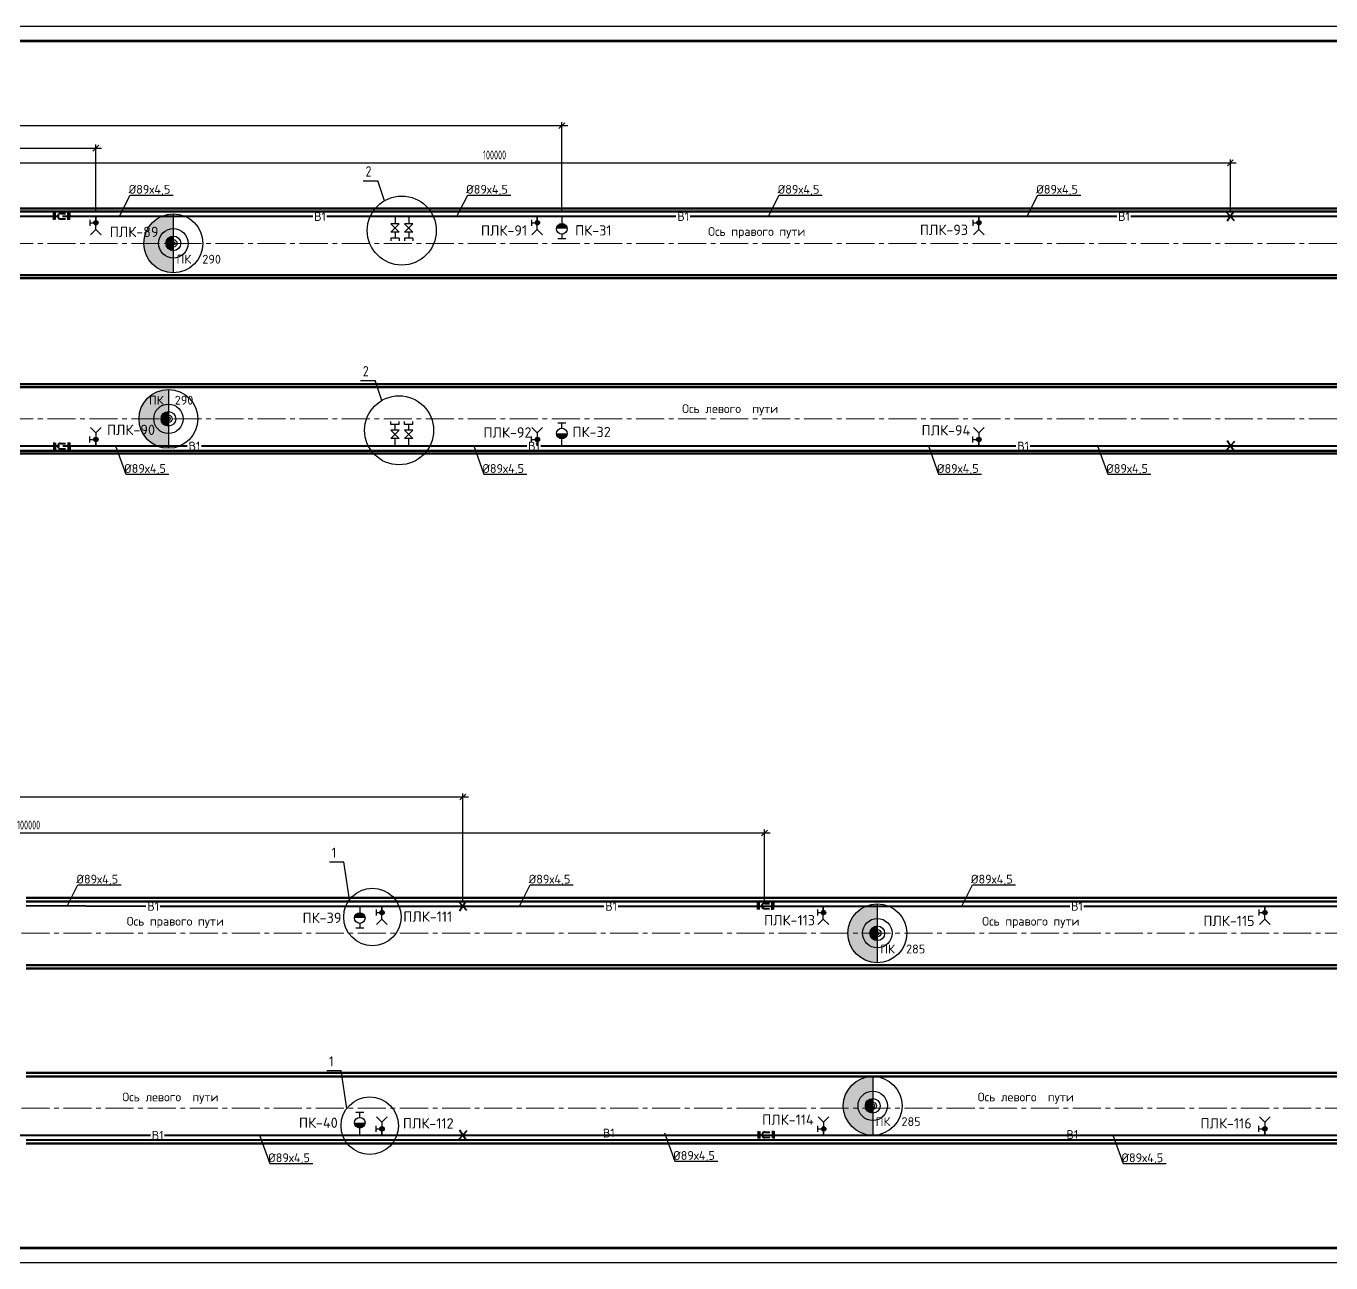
# Paper-space layout 'л2-л8' of a CAD drawing. Header units: millimetres. Extents: x 10032 to 18918, y -3051 to 627.
# Drawn here: x 10534.6 to 10977.9, y -2094.3 to -1674.3 of the extents above; entities that cross this region are included whole.
import ezdxf

# ---------------------------------------------------------------- set-up
doc = ezdxf.new("R2010")
doc.units = ezdxf.units.MM
doc.header["$LTSCALE"] = 0.5
doc.linetypes.add('CENTER2', pattern=[28.575, 19.05, -3.175, 3.175, -3.175])
for name, color, linetype in [('0 @ 1', 7, 'Continuous'), ('1_NADPIS', 7, 'Continuous'), ('3_Текст', 7, 'Continuous'), ('FORMAT', 7, 'Continuous'), ('ВК_надписи', 7, 'Continuous'), ('ВК_сети', 4, 'Continuous'), ('ГТ_ПК', 2, 'Continuous'), ('ГТ_ПК @ 0.25', 2, 'Continuous'), ('ГТ_ПК @ 0.5', 2, 'Continuous'), ('ГТ_ПК @ 1', 2, 'Continuous'), ('ГТ_ПК @ 2', 2, 'Continuous'), ('ГТ_ПК @ 4', 2, 'Continuous')]:
    doc.layers.add(name, color=color, linetype=linetype)
for name, color, linetype, lineweight in [('1_PK500', 5, 'Continuous', 35), ('А_Конструкции', 4, 'Continuous', 50), ('АР_Оси', 242, 'CENTER2', 18)]:
    doc.layers.add(name, color=color, linetype=linetype, lineweight=lineweight)
doc.styles.add('RS-3-08', font='romans.shx', dxfattribs={"width": 0.8, "height": 3})
doc.styles.add('RS-30-06', font='romans.shx', dxfattribs={"width": 0.6, "height": 3})
doc.styles.add('Стандарт ММП', font='isocpeur.ttf')
doc.dimstyles.new('M200$0', dxfattribs={"dimscale": 0, "dimtxt": 3, "dimasz": 2, "dimexe": 1.2, "dimexo": 1.5, "dimgap": 1.2, "dimtad": 1, "dimdec": 0, "dimlfac": 200, "dimrnd": 1, "dimzin": 0, "dimdsep": 46, "dimtxsty": 'RS-30-06', "dimblk1": 'OBLIQUE', "dimblk2": 'OBLIQUE', "dimsah": 1, "dimcen": 2.5, "dimdle": 2, "dimclrt": 9, "dimadec": 0, "dimazin": 0, "dimtfac": 1, "dimtdec": 0, "dimtmove": 2, "dimatfit": 3, "dimldrblk": 'OBLIQUE', "dimfxl": 1.2, "dimtolj": 1, "dimtzin": 0, "dimarcsym": 0})

# ---------------------------------------------------------------- blocks, each defined once
blk = doc.blocks.new('ПК')
at = {"layer": 'ГТ_ПК'}
blk.add_hatch(color=0, dxfattribs=at).paths.add_polyline_path([(0, -2.5, 0.414214), (2.5, 0, 0.414214), (0, 2.5)])
at = {"layer": 'ГТ_ПК', "color": 0}
blk.add_line((0, -2.5), (0, 2.5), dxfattribs=at)
blk.add_circle((0, 0), 2.5, dxfattribs=at)
blk = doc.blocks.new('*U502')
at = {"layer": 'ГТ_ПК @ 0.25', "extrusion": (9.32183e-09, 7.72587e-22, 1), "xscale": 0.2500000000000059, "yscale": 0.2500000000000053, "zscale": 0.2500000000000053, "rotation": 180}
blk.add_blockref('ПК', (10584.61, -1748.1, 0), dxfattribs=at)
at = {"layer": 'ГТ_ПК @ 0.5', "extrusion": (9.32183e-09, 7.72587e-22, 1), "xscale": 0.5000000000000185, "yscale": 0.5000000000000173, "zscale": 0.5000000000000173, "rotation": 180}
blk.add_blockref('ПК', (10584.61, -1748.1, 0), dxfattribs=at)
at = {"layer": 'ГТ_ПК @ 1', "extrusion": (9.32183e-09, 7.72587e-22, 1), "rotation": 179.9999999999641}
blk.add_blockref('ПК', (10584.61, -1748.1, 0), dxfattribs=at)
at = {"layer": 'ГТ_ПК @ 2', "extrusion": (9.32183e-09, 7.72587e-22, 1), "xscale": 2.000000000000074, "yscale": 2.000000000000069, "zscale": 2.000000000000069, "rotation": 180}
blk.add_blockref('ПК', (10584.61, -1748.1, 0), dxfattribs=at)
at = {"layer": 'ГТ_ПК @ 4', "extrusion": (9.32183e-09, 7.72587e-22, 1), "xscale": 4.000000000000095, "yscale": 4.000000000000085, "zscale": 4.000000000000085, "rotation": 180}
blk.add_blockref('ПК', (10584.61, -1748.1, 0), dxfattribs=at)
blk = doc.blocks.new('*U505')
at = {"layer": 'ГТ_ПК @ 0.25', "extrusion": (9.32183e-09, 7.72587e-22, 1), "xscale": 0.2500000000000059, "yscale": 0.2500000000000053, "zscale": 0.2500000000000053, "rotation": 180}
blk.add_blockref('ПК', (10582.95, -1807.7, 0), dxfattribs=at)
at = {"layer": 'ГТ_ПК @ 0.5', "extrusion": (9.32183e-09, 7.72587e-22, 1), "xscale": 0.5000000000000185, "yscale": 0.5000000000000173, "zscale": 0.5000000000000173, "rotation": 180}
blk.add_blockref('ПК', (10582.95, -1807.7, 0), dxfattribs=at)
at = {"layer": 'ГТ_ПК @ 1', "extrusion": (9.32183e-09, 7.72587e-22, 1), "rotation": 179.9999999999641}
blk.add_blockref('ПК', (10582.95, -1807.7, 0), dxfattribs=at)
at = {"layer": 'ГТ_ПК @ 2', "extrusion": (9.32183e-09, 7.72587e-22, 1), "xscale": 2.000000000000074, "yscale": 2.000000000000069, "zscale": 2.000000000000069, "rotation": 180}
blk.add_blockref('ПК', (10582.95, -1807.7, 0), dxfattribs=at)
at = {"layer": 'ГТ_ПК @ 4', "extrusion": (9.32183e-09, 7.72587e-22, 1), "xscale": 4.000000000000095, "yscale": 4.000000000000085, "zscale": 4.000000000000085, "rotation": 180}
blk.add_blockref('ПК', (10582.95, -1807.7, 0), dxfattribs=at)
blk = doc.blocks.new('*U511')
at = {"layer": 'ГТ_ПК @ 0.25', "extrusion": (9.32183e-09, 7.72587e-22, 1), "xscale": 0.2500000000000059, "yscale": 0.2500000000000053, "zscale": 0.2500000000000053, "rotation": 180}
blk.add_blockref('ПК', (10823.8, -1982.37, 0), dxfattribs=at)
at = {"layer": 'ГТ_ПК @ 0.5', "extrusion": (9.32183e-09, 7.72587e-22, 1), "xscale": 0.5000000000000185, "yscale": 0.5000000000000173, "zscale": 0.5000000000000173, "rotation": 180}
blk.add_blockref('ПК', (10823.8, -1982.37, 0), dxfattribs=at)
at = {"layer": 'ГТ_ПК @ 1', "extrusion": (9.32183e-09, 7.72587e-22, 1), "rotation": 179.9999999999641}
blk.add_blockref('ПК', (10823.8, -1982.37, 0), dxfattribs=at)
at = {"layer": 'ГТ_ПК @ 2', "extrusion": (9.32183e-09, 7.72587e-22, 1), "xscale": 2.000000000000074, "yscale": 2.000000000000069, "zscale": 2.000000000000069, "rotation": 180}
blk.add_blockref('ПК', (10823.8, -1982.37, 0), dxfattribs=at)
at = {"layer": 'ГТ_ПК @ 4', "extrusion": (9.32183e-09, 7.72587e-22, 1), "xscale": 4.000000000000095, "yscale": 4.000000000000085, "zscale": 4.000000000000085, "rotation": 180}
blk.add_blockref('ПК', (10823.8, -1982.37, 0), dxfattribs=at)
blk = doc.blocks.new('*U513')
at = {"layer": 'ГТ_ПК @ 0.25', "extrusion": (9.32183e-09, 7.72587e-22, 1), "xscale": 0.2500000000000059, "yscale": 0.2500000000000053, "zscale": 0.2500000000000053, "rotation": 180}
blk.add_blockref('ПК', (10822.25, -2040.99, 0), dxfattribs=at)
at = {"layer": 'ГТ_ПК @ 0.5', "extrusion": (9.32183e-09, 7.72587e-22, 1), "xscale": 0.5000000000000185, "yscale": 0.5000000000000173, "zscale": 0.5000000000000173, "rotation": 180}
blk.add_blockref('ПК', (10822.25, -2040.99, 0), dxfattribs=at)
at = {"layer": 'ГТ_ПК @ 1', "extrusion": (9.32183e-09, 7.72587e-22, 1), "rotation": 179.9999999999641}
blk.add_blockref('ПК', (10822.25, -2040.99, 0), dxfattribs=at)
at = {"layer": 'ГТ_ПК @ 2', "extrusion": (9.32183e-09, 7.72587e-22, 1), "xscale": 2.000000000000074, "yscale": 2.000000000000069, "zscale": 2.000000000000069, "rotation": 180}
blk.add_blockref('ПК', (10822.25, -2040.99, 0), dxfattribs=at)
at = {"layer": 'ГТ_ПК @ 4', "extrusion": (9.32183e-09, 7.72587e-22, 1), "xscale": 4.000000000000095, "yscale": 4.000000000000085, "zscale": 4.000000000000085, "rotation": 180}
blk.add_blockref('ПК', (10822.25, -2040.99, 0), dxfattribs=at)
blk = doc.blocks.new('*U441')
at = {"layer": 'FORMAT', "color": 7, "lineweight": 25}
blk.add_lwpolyline([(0, 0), (0, 420), (2080, 420), (2080, 0), (0, 0)], dxfattribs=at)
at = {"layer": 'FORMAT', "color": 7, "lineweight": 60}
blk.add_lwpolyline([(20, 5), (20, 415), (2075, 415), (2075, 5), (20, 5)], dxfattribs=at)
blk = doc.blocks.new('_Oblique')
at = {"linetype": 'ByBlock', "lineweight": 30}
blk.add_line((-0.5, -0.5), (0.5, 0.5), dxfattribs=at)
blk = doc.blocks.new('*D136')
at = {"layer": 'Defpoints', "color": 0, "lineweight": -2}
for p, q in [((10264.61, -1708.13), (10718.61, -1708.13)), ((10266.61, -1737.41), (10266.61, -1706.93)), ((10716.61, -1737.41), (10716.61, -1706.93))]:
    blk.add_line(p, q, dxfattribs=at)
at = {"layer": 'Defpoints', "color": 0, "linetype": 'Continuous', "lineweight": 30}
for p in [(10716.61, -1708.13), (10266.61, -1738.91, 0), (10716.61, -1738.91, 0)]:
    blk.add_point(p, dxfattribs=at)
at = {"layer": 'Defpoints', "color": 0, "linetype": 'Continuous', "lineweight": -2, "xscale": 2, "yscale": 2, "zscale": 2, "rotation": 180}
blk.add_blockref('_Oblique', (10266.61, -1708.13), dxfattribs=at)
at = {"layer": 'Defpoints', "color": 0, "linetype": 'Continuous', "lineweight": -2, "xscale": 2, "yscale": 2, "zscale": 2}
blk.add_blockref('_Oblique', (10716.61, -1708.13), dxfattribs=at)
at = {"layer": 'Defpoints', "color": 9, "linetype": 'Continuous', "lineweight": 30, "insert": (10491.61, -1705.43), "char_height": 3, "attachment_point": 5, "style": 'RS-30-06'}
blk.add_mtext('\\A1;90000', dxfattribs=at)
blk = doc.blocks.new('*D137')
at = {"layer": 'Defpoints', "color": 0, "lineweight": -2}
for p, q in [((10408.26, -1737.41), (10408.26, -1714.56)), ((10558.26, -1737.41), (10558.26, -1714.56)), ((10406.26, -1715.76), (10560.26, -1715.76))]:
    blk.add_line(p, q, dxfattribs=at)
at = {"layer": 'Defpoints', "color": 0, "linetype": 'Continuous', "lineweight": 30}
for p in [(10558.26, -1715.76), (10408.26, -1738.91, 0), (10558.26, -1738.91, 0)]:
    blk.add_point(p, dxfattribs=at)
at = {"layer": 'Defpoints', "color": 0, "linetype": 'Continuous', "lineweight": -2, "xscale": 2, "yscale": 2, "zscale": 2, "rotation": 180}
blk.add_blockref('_Oblique', (10408.26, -1715.76), dxfattribs=at)
at = {"layer": 'Defpoints', "color": 0, "linetype": 'Continuous', "lineweight": -2, "xscale": 2, "yscale": 2, "zscale": 2}
blk.add_blockref('_Oblique', (10558.26, -1715.76), dxfattribs=at)
at = {"layer": 'Defpoints', "color": 9, "linetype": 'Continuous', "lineweight": 30, "insert": (10483.26, -1713.06), "char_height": 3, "attachment_point": 5, "style": 'RS-30-06'}
blk.add_mtext('\\A1;30000', dxfattribs=at)
blk = doc.blocks.new('*D138')
at = {"layer": 'Defpoints', "color": 0, "lineweight": -2}
for p, q in [((10443.76, -1737.41), (10443.76, -1719.58)), ((10943.76, -1737.41), (10943.76, -1719.58)), ((10441.76, -1720.78), (10945.76, -1720.78))]:
    blk.add_line(p, q, dxfattribs=at)
at = {"layer": 'Defpoints', "color": 0, "linetype": 'Continuous', "lineweight": 30}
for p in [(10943.76, -1720.78), (10443.76, -1738.91, 0), (10943.76, -1738.91, 0)]:
    blk.add_point(p, dxfattribs=at)
at = {"layer": 'Defpoints', "color": 0, "linetype": 'Continuous', "lineweight": -2, "xscale": 2, "yscale": 2, "zscale": 2, "rotation": 180}
blk.add_blockref('_Oblique', (10443.76, -1720.78), dxfattribs=at)
at = {"layer": 'Defpoints', "color": 0, "linetype": 'Continuous', "lineweight": -2, "xscale": 2, "yscale": 2, "zscale": 2}
blk.add_blockref('_Oblique', (10943.76, -1720.78), dxfattribs=at)
at = {"layer": 'Defpoints', "color": 9, "linetype": 'Continuous', "lineweight": 30, "insert": (10693.76, -1718.08), "char_height": 3, "attachment_point": 5, "style": 'RS-30-06'}
blk.add_mtext('\\A1;100000', dxfattribs=at)
blk = doc.blocks.new('*D142')
at = {"layer": 'Defpoints', "color": 0, "lineweight": -2}
for p, q in [((10180.95, -1936.11), (10684.95, -1936.11)), ((10182.95, -1971.48), (10182.95, -1934.91)), ((10682.95, -1971.68), (10682.95, -1934.91))]:
    blk.add_line(p, q, dxfattribs=at)
at = {"layer": 'Defpoints', "color": 0, "linetype": 'Continuous', "lineweight": 30}
for p in [(10682.95, -1936.11), (10182.95, -1972.98, 0), (10682.95, -1973.18, 0)]:
    blk.add_point(p, dxfattribs=at)
at = {"layer": 'Defpoints', "color": 0, "linetype": 'Continuous', "lineweight": -2, "xscale": 2, "yscale": 2, "zscale": 2, "rotation": 180}
blk.add_blockref('_Oblique', (10182.95, -1936.11), dxfattribs=at)
at = {"layer": 'Defpoints', "color": 0, "linetype": 'Continuous', "lineweight": -2, "xscale": 2, "yscale": 2, "zscale": 2}
blk.add_blockref('_Oblique', (10682.95, -1936.11), dxfattribs=at)
at = {"layer": 'Defpoints', "color": 9, "linetype": 'Continuous', "lineweight": 30, "insert": (10432.95, -1933.41), "char_height": 3, "attachment_point": 5, "style": 'RS-30-06'}
blk.add_mtext('\\A1;100000', dxfattribs=at)
blk = doc.blocks.new('*D143')
at = {"layer": 'Defpoints', "color": 0, "lineweight": -2}
for p, q in [((10283.45, -1948.32), (10787.45, -1948.32)), ((10285.45, -1971.42), (10285.45, -1947.12)), ((10785.45, -1971.62), (10785.45, -1947.12))]:
    blk.add_line(p, q, dxfattribs=at)
at = {"layer": 'Defpoints', "color": 0, "linetype": 'Continuous', "lineweight": 30}
for p in [(10785.45, -1948.32), (10285.45, -1972.92, 0), (10785.45, -1973.12, 0)]:
    blk.add_point(p, dxfattribs=at)
at = {"layer": 'Defpoints', "color": 0, "linetype": 'Continuous', "lineweight": -2, "xscale": 2, "yscale": 2, "zscale": 2, "rotation": 180}
blk.add_blockref('_Oblique', (10285.45, -1948.32), dxfattribs=at)
at = {"layer": 'Defpoints', "color": 0, "linetype": 'Continuous', "lineweight": -2, "xscale": 2, "yscale": 2, "zscale": 2}
blk.add_blockref('_Oblique', (10785.45, -1948.32), dxfattribs=at)
at = {"layer": 'Defpoints', "color": 9, "linetype": 'Continuous', "lineweight": 30, "insert": (10535.45, -1945.62), "char_height": 3, "attachment_point": 5, "style": 'RS-30-06'}
blk.add_mtext('\\A1;100000', dxfattribs=at)

psp = doc.layouts.new('л2-л8')

# ---------------------------------------------------------------- hatches: boundary and pattern name
at = {"layer": 'ВК_сети', "ltscale": 0.5}
h = psp.add_hatch(color=5, dxfattribs=at)
h.paths.add_polyline_path([(10559.069, -1741.0925, 0.41421356), (10558.319, -1740.3425), (10558.319, -1741.0925)])
h.paths.add_polyline_path([(10559.069, -1741.0925), (10558.319, -1741.0925), (10558.319, -1741.8425, 0.41421356)])
h.paths.add_polyline_path([(10558.319, -1741.0925), (10558.319, -1740.3425, 0.58408052), (10557.6772, -1741.4805)])
h.paths.add_polyline_path([(10558.319, -1741.8425), (10558.319, -1741.0925), (10557.6772, -1741.4805, 0.26256208)])
h = psp.add_hatch(color=5, dxfattribs=at)
h.paths.add_polyline_path([(10709.069, -1741.0925, 0.41421356), (10708.319, -1740.3425), (10708.319, -1741.0925)])
h.paths.add_polyline_path([(10709.069, -1741.0925), (10708.319, -1741.0925), (10708.319, -1741.8425, 0.41421356)])
h.paths.add_polyline_path([(10708.319, -1741.0925), (10708.319, -1740.3425, 0.58408052), (10707.6772, -1741.4805)])
h.paths.add_polyline_path([(10708.319, -1741.8425), (10708.319, -1741.0925), (10707.6772, -1741.4805, 0.26256208)])
h = psp.add_hatch(color=1, dxfattribs=at)
h.paths.add_polyline_path([(10714.8074, -1743.1515), (10718.4074, -1743.1515, 0.09159777), (10718.2886, -1742.5083), (10714.9262, -1742.5083, 0.09159777)])
h.paths.add_polyline_path([(10714.9262, -1742.5083), (10718.2886, -1742.5083, 0.68812614)])
h = psp.add_hatch(color=1, dxfattribs=at)
h.paths.add_polyline_path([(10714.8074, -1743.1515), (10718.4074, -1743.1515, 0.09159777), (10718.2886, -1742.5083), (10714.9262, -1742.5083, 0.09159777)])
h.paths.add_polyline_path([(10714.9262, -1742.5083), (10718.2886, -1742.5083, 0.68812614)])
h = psp.add_hatch(color=5, dxfattribs=at)
h.paths.add_polyline_path([(10859.069, -1741.0925, 0.41421356), (10858.319, -1740.3425), (10858.319, -1741.0925)])
h.paths.add_polyline_path([(10859.069, -1741.0925), (10858.319, -1741.0925), (10858.319, -1741.8425, 0.41421356)])
h.paths.add_polyline_path([(10858.319, -1741.0925), (10858.319, -1740.3425, 0.58408052), (10857.6772, -1741.4805)])
h.paths.add_polyline_path([(10858.319, -1741.8425), (10858.319, -1741.0925), (10857.6772, -1741.4805, 0.26256208)])
h = psp.add_hatch(color=1, dxfattribs=at)
h.paths.add_polyline_path([(10714.8074, -1812.6568), (10718.4074, -1812.6568, -0.09159777), (10718.2886, -1813.2999), (10714.9262, -1813.2999, -0.09159777)])
h.paths.add_polyline_path([(10714.9262, -1813.2999), (10718.2886, -1813.2999, -0.68812614)])
h = psp.add_hatch(color=1, dxfattribs=at)
h.paths.add_polyline_path([(10714.8074, -1812.6568), (10718.4074, -1812.6568, -0.09159777), (10718.2886, -1813.2999), (10714.9262, -1813.2999, -0.09159777)])
h.paths.add_polyline_path([(10714.9262, -1813.2999), (10718.2886, -1813.2999, -0.68812614)])
h = psp.add_hatch(color=5, dxfattribs=at)
h.paths.add_polyline_path([(10559.069, -1814.7157, -0.41421356), (10558.319, -1815.4657), (10558.319, -1814.7157)])
h.paths.add_polyline_path([(10559.069, -1814.7157), (10558.319, -1814.7157), (10558.319, -1813.9657, -0.41421356)])
h.paths.add_polyline_path([(10558.319, -1814.7157), (10558.319, -1815.4657, -0.58408052), (10557.6772, -1814.3278)])
h.paths.add_polyline_path([(10558.319, -1813.9657), (10558.319, -1814.7157), (10557.6772, -1814.3278, -0.26256208)])
h = psp.add_hatch(color=5, dxfattribs=at)
h.paths.add_polyline_path([(10709.069, -1814.7157, -0.41421356), (10708.319, -1815.4657), (10708.319, -1814.7157)])
h.paths.add_polyline_path([(10709.069, -1814.7157), (10708.319, -1814.7157), (10708.319, -1813.9657, -0.41421356)])
h.paths.add_polyline_path([(10708.319, -1814.7157), (10708.319, -1815.4657, -0.58408052), (10707.6772, -1814.3278)])
h.paths.add_polyline_path([(10708.319, -1813.9657), (10708.319, -1814.7157), (10707.6772, -1814.3278, -0.26256208)])
h = psp.add_hatch(color=5, dxfattribs=at)
h.paths.add_polyline_path([(10859.069, -1814.7157, -0.41421356), (10858.319, -1815.4657), (10858.319, -1814.7157)])
h.paths.add_polyline_path([(10859.069, -1814.7157), (10858.319, -1814.7157), (10858.319, -1813.9657, -0.41421356)])
h.paths.add_polyline_path([(10858.319, -1814.7157), (10858.319, -1815.4657, -0.58408052), (10857.6772, -1814.3278)])
h.paths.add_polyline_path([(10858.319, -1813.9657), (10858.319, -1814.7157), (10857.6772, -1814.3278, -0.26256208)])
h = psp.add_hatch(color=1, dxfattribs=at)
h.paths.add_polyline_path([(10646.1519, -1977.2167), (10649.7519, -1977.2167, 0.09159777), (10649.6331, -1976.5735), (10646.2707, -1976.5735, 0.09159777)])
h.paths.add_polyline_path([(10646.2707, -1976.5735), (10649.6331, -1976.5735, 0.68812614)])
h = psp.add_hatch(color=1, dxfattribs=at)
h.paths.add_polyline_path([(10646.1519, -1977.2167), (10649.7519, -1977.2167, 0.09159777), (10649.6331, -1976.5735), (10646.2707, -1976.5735, 0.09159777)])
h.paths.add_polyline_path([(10646.2707, -1976.5735), (10649.6331, -1976.5735, 0.68812614)])
h = psp.add_hatch(color=5, dxfattribs=at)
h.paths.add_polyline_path([(10656.2635, -1975.3578, 0.41421356), (10655.5135, -1974.6078), (10655.5135, -1975.3578)])
h.paths.add_polyline_path([(10656.2635, -1975.3578), (10655.5135, -1975.3578), (10655.5135, -1976.1078, 0.41421356)])
h.paths.add_polyline_path([(10655.5135, -1975.3578), (10655.5135, -1974.6078, 0.58408052), (10654.8717, -1975.7458)])
h.paths.add_polyline_path([(10655.5135, -1976.1078), (10655.5135, -1975.3578), (10654.8717, -1975.7458, 0.26256208)])
h = psp.add_hatch(color=5, dxfattribs=at)
h.paths.add_polyline_path([(10806.2635, -1975.3578, 0.41421356), (10805.5135, -1974.6078), (10805.5135, -1975.3578)])
h.paths.add_polyline_path([(10806.2635, -1975.3578), (10805.5135, -1975.3578), (10805.5135, -1976.1078, 0.41421356)])
h.paths.add_polyline_path([(10805.5135, -1975.3578), (10805.5135, -1974.6078, 0.58408052), (10804.8717, -1975.7458)])
h.paths.add_polyline_path([(10805.5135, -1976.1078), (10805.5135, -1975.3578), (10804.8717, -1975.7458, 0.26256208)])
h = psp.add_hatch(color=5, dxfattribs=at)
h.paths.add_polyline_path([(10956.2635, -1975.3578, 0.41421356), (10955.5135, -1974.6078), (10955.5135, -1975.3578)])
h.paths.add_polyline_path([(10956.2635, -1975.3578), (10955.5135, -1975.3578), (10955.5135, -1976.1078, 0.41421356)])
h.paths.add_polyline_path([(10955.5135, -1975.3578), (10955.5135, -1974.6078, 0.58408052), (10954.8717, -1975.7458)])
h.paths.add_polyline_path([(10955.5135, -1976.1078), (10955.5135, -1975.3578), (10954.8717, -1975.7458, 0.26256208)])
h = psp.add_hatch(color=1, dxfattribs=at)
h.paths.add_polyline_path([(10646.1519, -2046.722), (10649.7519, -2046.722, -0.09159777), (10649.6331, -2047.3652), (10646.2707, -2047.3652, -0.09159777)])
h.paths.add_polyline_path([(10646.2707, -2047.3652), (10649.6331, -2047.3652, -0.68812614)])
h = psp.add_hatch(color=1, dxfattribs=at)
h.paths.add_polyline_path([(10646.1519, -2046.722), (10649.7519, -2046.722, -0.09159777), (10649.6331, -2047.3652), (10646.2707, -2047.3652, -0.09159777)])
h.paths.add_polyline_path([(10646.2707, -2047.3652), (10649.6331, -2047.3652, -0.68812614)])
h = psp.add_hatch(color=5, dxfattribs=at)
h.paths.add_polyline_path([(10656.2635, -2048.781, -0.41421356), (10655.5135, -2049.531), (10655.5135, -2048.781)])
h.paths.add_polyline_path([(10656.2635, -2048.781), (10655.5135, -2048.781), (10655.5135, -2048.031, -0.41421356)])
h.paths.add_polyline_path([(10655.5135, -2048.781), (10655.5135, -2049.531, -0.58408052), (10654.8717, -2048.393)])
h.paths.add_polyline_path([(10655.5135, -2048.031), (10655.5135, -2048.781), (10654.8717, -2048.393, -0.26256208)])
h = psp.add_hatch(color=5, dxfattribs=at)
h.paths.add_polyline_path([(10656.2635, -2048.781, -0.41421356), (10655.5135, -2049.531), (10655.5135, -2048.781)])
h.paths.add_polyline_path([(10656.2635, -2048.781), (10655.5135, -2048.781), (10655.5135, -2048.031, -0.41421356)])
h.paths.add_polyline_path([(10655.5135, -2048.781), (10655.5135, -2049.531, -0.58408052), (10654.8717, -2048.393)])
h.paths.add_polyline_path([(10655.5135, -2048.031), (10655.5135, -2048.781), (10654.8717, -2048.393, -0.26256208)])
h = psp.add_hatch(color=5, dxfattribs=at)
h.paths.add_polyline_path([(10806.3461, -2048.8269, -0.41421356), (10805.5961, -2049.5769), (10805.5961, -2048.8269)])
h.paths.add_polyline_path([(10806.3461, -2048.8269), (10805.5961, -2048.8269), (10805.5961, -2048.0769, -0.41421356)])
h.paths.add_polyline_path([(10805.5961, -2048.8269), (10805.5961, -2049.5769, -0.58408052), (10804.9543, -2048.4389)])
h.paths.add_polyline_path([(10805.5961, -2048.0769), (10805.5961, -2048.8269), (10804.9543, -2048.4389, -0.26256208)])
h = psp.add_hatch(color=5, dxfattribs=at)
h.paths.add_polyline_path([(10956.2635, -2048.781, -0.41421356), (10955.5135, -2049.531), (10955.5135, -2048.781)])
h.paths.add_polyline_path([(10956.2635, -2048.781), (10955.5135, -2048.781), (10955.5135, -2048.031, -0.41421356)])
h.paths.add_polyline_path([(10955.5135, -2048.781), (10955.5135, -2049.531, -0.58408052), (10954.8717, -2048.393)])
h.paths.add_polyline_path([(10955.5135, -2048.031), (10955.5135, -2048.781), (10954.8717, -2048.393, -0.26256208)])

# ---------------------------------------------------------------- linework, layer by layer
at = {"layer": '1_NADPIS', "color": 1, "linetype": 'Continuous'}
for p, q in [((10637.6452, -1958.1394, 0), (10642.5853, -1958.1394, 0)), ((10644.4716, -1970.9578, 0), (10642.5853, -1958.1394, 0)), ((10636.7445, -2029.0261, 0), (10641.6846, -2029.0261, 0)), ((10643.5709, -2041.8444, 0), (10641.6846, -2029.0261, 0))]:
    psp.add_line(p, q, dxfattribs=at)
at = {"layer": 'Defpoints', "color": 1, "linetype": 'Continuous', "lineweight": 30}
psp.add_line((10647.9519, -2050.961, 0), (10647.9519, -2048.912, 0), dxfattribs=at)
at = {"layer": 'А_Конструкции'}
for p, q in [((10084.6074, -1736.3041), (11413.6831, -1736.3041)), ((10084.6074, -1737.3041), (11413.6831, -1737.3041)), ((10084.6074, -1758.9041), (11413.6831, -1758.9041)), ((10084.6074, -1759.9041), (11413.6831, -1759.9041)), ((10084.6074, -1795.9041), (11413.6831, -1795.9041)), ((10084.6074, -1796.9041), (11413.6831, -1796.9041)), ((10084.6074, -1818.5041), (11413.6831, -1818.5041)), ((10084.6074, -1819.5041), (11413.6831, -1819.5041)), ((11323.8019, -1970.3694), (10534.5883, -1970.3694)), ((11323.8019, -1971.5694), (10534.5883, -1971.5694)), ((11323.8019, -1993.1694), (10534.5883, -1993.1694)), ((11323.8019, -1994.3694), (10534.5883, -1994.3694)), ((11323.8019, -2029.7694), (10534.5883, -2029.7694)), ((11323.8019, -2030.9694), (10534.5883, -2030.9694)), ((11323.8019, -2052.7694), (10534.5883, -2052.5694)), ((11323.8019, -2053.7694), (10534.5883, -2053.7694))]:
    psp.add_line(p, q, dxfattribs=at)
at = {"layer": 'АР_Оси', "color": 7}
for p, q in [((10084.6074, -1748.1041), (11627.0774, -1748.1041)), ((10084.6074, -1807.7041), (11412.1266, -1807.7041)), ((10533.0318, -1982.3694), (11323.8019, -1982.3694)), ((10533.0318, -2041.7694), (11323.8019, -2041.7694))]:
    psp.add_line(p, q, dxfattribs=at)
at = {"layer": 'ВК_надписи', "color": 2, "ltscale": 0.5}
for p, q in [((10649.1156, -1726.817, -5.1623), (10654.0557, -1726.817, -5.1623)), ((10656.3457, -1733.6115, -5.1623), (10654.0557, -1726.817, -5.1623)), ((10648.1993, -1794.6579, 0), (10653.1394, -1794.6579, 0)), ((10655.4294, -1801.4524, 0), (10653.1394, -1794.6579, 0))]:
    psp.add_line(p, q, dxfattribs=at)
at = {"layer": 'ВК_надписи'}
for p, q in [((10566.2992, -1738.9126, 0), (10569.959, -1731.7149, 0)), ((10569.959, -1731.7149, 0), (10584.5984, -1731.7149, 0)), ((10680.9776, -1738.9126, 0), (10684.6373, -1731.7149, 0)), ((10684.6373, -1731.7149, 0), (10699.2768, -1731.7149, 0)), ((10786.8126, -1738.9126, 0), (10790.4724, -1731.7149, 0)), ((10790.4724, -1731.7149, 0), (10805.1118, -1731.7149, 0)), ((10874.6817, -1738.9126, 0), (10878.3415, -1731.7149, 0)), ((10878.3415, -1731.7149, 0), (10892.9809, -1731.7149, 0)), ((10564.9748, -1816.8957, 0), (10568.4271, -1826.5268, 0)), ((10686.6758, -1816.8957, 0), (10690.1281, -1826.5268, 0)), ((10841.1437, -1816.8957, 0), (10844.596, -1826.5268, 0)), ((10898.6628, -1816.8957, 0), (10902.1151, -1826.5268, 0)), ((10568.4271, -1826.5268, 0), (10583.0665, -1826.5268, 0)), ((10690.1281, -1826.5268, 0), (10704.7676, -1826.5268, 0)), ((10844.596, -1826.5268, 0), (10859.2354, -1826.5268, 0)), ((10902.1151, -1826.5268, 0), (10916.7546, -1826.5268, 0)), ((10548.5494, -1973.1778, 0), (10552.2092, -1965.9801, 0)), ((10552.2092, -1965.9801, 0), (10566.8486, -1965.9801, 0)), ((10702.2194, -1973.1778, 0), (10705.8792, -1965.9801, 0)), ((10705.8792, -1965.9801, 0), (10720.5186, -1965.9801, 0)), ((10852.4917, -1973.1778, 0), (10856.1514, -1965.9801, 0)), ((10856.1514, -1965.9801, 0), (10870.7909, -1965.9801, 0)), ((10613.9215, -2050.961, 0), (10617.3737, -2060.5921, 0)), ((10751.5152, -2050.1858, 0), (10754.9675, -2059.8169, 0)), ((10903.827, -2050.961, 0), (10907.2793, -2060.5921, 0)), ((10617.3737, -2060.5921, 0), (10632.0132, -2060.5921, 0)), ((10754.9675, -2059.8169, 0), (10769.6069, -2059.8169, 0)), ((10907.2793, -2060.5921, 0), (10921.9187, -2060.5921, 0))]:
    psp.add_line(p, q, dxfattribs=at)
at = {"layer": 'ВК_надписи', "color": 1, "lineweight": 30, "ltscale": 0.5}
for centre in [(10652.2525, -1976.8566, 0), (10651.3517, -2047.7432, 0)]:
    psp.add_circle(centre, 9.7641, dxfattribs=at)
at = {"layer": 'ВК_сети', "color": 5, "lineweight": 40, "ltscale": 0.5}
for p, q in [((10543.9937, -1740.07, 0), (10544.0242, -1737.5875, 0)), ((10544.4901, -1740.01, 0), (10544.5206, -1737.5275, 0)), ((10548.8933, -1740.1301, 0), (10548.9238, -1737.6476, 0)), ((10549.3897, -1740.07, 0), (10549.4201, -1737.5875, 0)), ((10945.1355, -1740.4084, 0), (10942.3793, -1737.4168, 0)), ((10944.891, -1737.2239, 0), (10942.6238, -1740.6012, 0)), ((10546.3132, -1739.7546, 0), (10547.9841, -1739.7751, 0)), ((10546.3352, -1737.9597, 0), (10548.0061, -1737.9802, 0)), ((10543.9937, -1815.7382, 0), (10544.0242, -1818.2207, 0)), ((10544.4901, -1815.7983, 0), (10544.5206, -1818.2808, 0)), ((10546.3132, -1816.0537, 0), (10547.9841, -1816.0332, 0)), ((10548.8933, -1815.6782, 0), (10548.9238, -1818.1607, 0)), ((10549.3897, -1815.7382, 0), (10549.4201, -1818.2207, 0)), ((10945.1355, -1815.3999, 0), (10942.3793, -1818.3915, 0)), ((10944.891, -1818.5843, 0), (10942.6238, -1815.2071, 0)), ((10546.3352, -1817.8485, 0), (10548.0061, -1817.8281, 0)), ((10684.33, -1974.6736, 0), (10681.5738, -1971.682, 0)), ((10684.0855, -1971.4892, 0), (10681.8183, -1974.8665, 0)), ((10783.1882, -1974.3353, 0), (10783.2187, -1971.8528, 0)), ((10783.6846, -1974.2753, 0), (10783.715, -1971.7928, 0)), ((10785.5297, -1972.225, 0), (10787.2006, -1972.2455, 0)), ((10788.0878, -1974.3954, 0), (10788.1182, -1971.9129, 0)), ((10788.5842, -1974.3353, 0), (10788.6146, -1971.8528, 0)), ((10785.5077, -1974.0199, 0), (10787.1786, -1974.0404, 0)), ((10684.33, -2049.4652, 0), (10681.5738, -2052.4568, 0)), ((10684.0855, -2052.6496, 0), (10681.8183, -2049.2724, 0)), ((10783.2708, -2049.5881, 0), (10783.3013, -2052.0706, 0)), ((10783.7672, -2049.6482, 0), (10783.7976, -2052.1307, 0)), ((10785.5903, -2049.9036, 0), (10787.2612, -2049.8831, 0)), ((10785.6123, -2051.6985, 0), (10787.2832, -2051.678, 0)), ((10788.1704, -2049.5281, 0), (10788.2008, -2052.0106, 0)), ((10788.6668, -2049.5881, 0), (10788.6972, -2052.0706, 0))]:
    psp.add_line(p, q, dxfattribs=at)
at = {"layer": 'ВК_сети', "color": 5, "ltscale": 0.5}
for p, q in [((10556.2894, -1740.0609, 0), (10556.2894, -1742.1227, 0)), ((10556.2894, -1741.0918, 0), (10558.319, -1741.0918, 0)), ((10558.2574, -1743.3513, 0), (10558.2574, -1738.9126, 0)), ((10706.2894, -1740.0609, 0), (10706.2894, -1742.1227, 0)), ((10706.2894, -1741.0918, 0), (10708.319, -1741.0918, 0)), ((10708.2574, -1743.3513, 0), (10708.2574, -1738.9126, 0)), ((10856.2894, -1740.0609, 0), (10856.2894, -1742.1227, 0)), ((10856.2894, -1741.0918, 0), (10858.319, -1741.0918, 0)), ((10858.2574, -1743.3513, 0), (10858.2574, -1738.9126, 0)), ((10558.2574, -1743.3513, 0), (10556.4332, -1745.1755, 0)), ((10558.2574, -1743.3513, 0), (10560.0816, -1745.1755, 0)), ((10708.2574, -1743.3513, 0), (10706.4332, -1745.1755, 0)), ((10708.2574, -1743.3513, 0), (10710.0816, -1745.1755, 0)), ((10858.2574, -1743.3513, 0), (10856.4332, -1745.1755, 0)), ((10858.2574, -1743.3513, 0), (10860.0816, -1745.1755, 0)), ((10558.2574, -1812.457, 0), (10556.4332, -1810.6328, 0)), ((10558.2574, -1812.457, 0), (10560.0816, -1810.6328, 0)), ((10558.2574, -1812.457, 0), (10558.2574, -1816.8957, 0)), ((10708.2574, -1812.457, 0), (10706.4332, -1810.6328, 0)), ((10708.2574, -1812.457, 0), (10710.0816, -1810.6328, 0)), ((10708.2574, -1812.457, 0), (10708.2574, -1816.8957, 0)), ((10858.2574, -1812.457, 0), (10856.4332, -1810.6328, 0)), ((10858.2574, -1812.457, 0), (10860.0816, -1810.6328, 0)), ((10858.2574, -1812.457, 0), (10858.2574, -1816.8957, 0)), ((10556.2894, -1815.7474, 0), (10556.2894, -1813.6856, 0)), ((10556.2894, -1814.7165, 0), (10558.319, -1814.7165, 0)), ((10706.2894, -1815.7474, 0), (10706.2894, -1813.6856, 0)), ((10706.2894, -1814.7165, 0), (10708.319, -1814.7165, 0)), ((10856.2894, -1815.7474, 0), (10856.2894, -1813.6856, 0)), ((10856.2894, -1814.7165, 0), (10858.319, -1814.7165, 0)), ((10653.4839, -1974.3261, 0), (10653.4839, -1976.388, 0)), ((10653.4839, -1975.3571, 0), (10655.5135, -1975.3571, 0)), ((10655.4519, -1977.6166, 0), (10655.4519, -1973.1778, 0)), ((10803.4839, -1974.3261, 0), (10803.4839, -1976.388, 0)), ((10803.4839, -1975.3571, 0), (10805.5135, -1975.3571, 0)), ((10805.4519, -1977.6166, 0), (10805.4519, -1973.1778, 0)), ((10953.4839, -1974.3261, 0), (10953.4839, -1976.388, 0)), ((10953.4839, -1975.3571, 0), (10955.5135, -1975.3571, 0)), ((10955.4519, -1977.6166, 0), (10955.4519, -1973.1778, 0)), ((10655.4519, -1977.6166, 0), (10653.6277, -1979.4408, 0)), ((10655.4519, -1977.6166, 0), (10657.2761, -1979.4408, 0)), ((10805.4519, -1977.6166, 0), (10803.6277, -1979.4408, 0)), ((10805.4519, -1977.6166, 0), (10807.2761, -1979.4408, 0)), ((10955.4519, -1977.6166, 0), (10953.6277, -1979.4408, 0)), ((10955.4519, -1977.6166, 0), (10957.2761, -1979.4408, 0)), ((10653.4839, -2049.8127, 0), (10653.4839, -2047.7508, 0)), ((10653.4839, -2049.8127, 0), (10653.4839, -2047.7508, 0)), ((10655.4519, -2046.5222, 0), (10653.6277, -2044.698, 0)), ((10655.4519, -2046.5222, 0), (10653.6277, -2044.698, 0)), ((10655.4519, -2046.5222, 0), (10657.2761, -2044.698, 0)), ((10655.4519, -2046.5222, 0), (10657.2761, -2044.698, 0)), ((10655.4519, -2046.5222, 0), (10655.4519, -2050.961, 0)), ((10655.4519, -2046.5222, 0), (10655.4519, -2050.961, 0)), ((10803.5665, -2049.8586, 0), (10803.5665, -2047.7967, 0)), ((10805.5345, -2046.5681, 0), (10803.7103, -2044.7439, 0)), ((10805.5345, -2046.5681, 0), (10807.3587, -2044.7439, 0)), ((10805.5345, -2046.5681, 0), (10805.5345, -2051.0069, 0)), ((10953.4839, -2049.8127, 0), (10953.4839, -2047.7508, 0)), ((10955.4519, -2046.5222, 0), (10953.6277, -2044.698, 0)), ((10955.4519, -2046.5222, 0), (10957.2761, -2044.698, 0)), ((10955.4519, -2046.5222, 0), (10955.4519, -2050.961, 0)), ((10653.4839, -2048.7818, 0), (10655.5135, -2048.7818, 0)), ((10653.4839, -2048.7818, 0), (10655.5135, -2048.7818, 0)), ((10803.5665, -2048.8277, 0), (10805.5961, -2048.8277, 0)), ((10953.4839, -2048.7818, 0), (10955.5135, -2048.7818, 0))]:
    psp.add_line(p, q, dxfattribs=at)
at = {"layer": 'ВК_сети', "color": 1, "lineweight": 30, "ltscale": 0.5, "extrusion": (-3.27269e-07, 1.1423e-06, 1)}
for p, q in [((10558.2574, -1738.9126, 0), (10558.2574, -1741.8675, 0)), ((10708.2574, -1738.9126, 0), (10708.2574, -1741.8675, 0)), ((10858.2574, -1738.9126, 0), (10858.2574, -1741.8675, 0)), ((10655.4519, -1973.1778, 0), (10655.4519, -1976.1327, 0)), ((10805.4519, -1973.1778, 0), (10805.4519, -1976.1327, 0)), ((10955.4519, -1973.1778, 0), (10955.4519, -1976.1327, 0))]:
    psp.add_line(p, q, dxfattribs=at)
at = {"layer": 'ВК_сети', "color": 2, "lineweight": 30, "ltscale": 0.5}
for p, q in [((10658.548, -1744.2893, -2.5811), (10661.348, -1741.4893, -2.5811)), ((10661.348, -1744.2893, -2.5811), (10658.548, -1741.4893, -2.5811)), ((10661.348, -1741.4893, -2.5811), (10658.548, -1741.4893, -2.5811)), ((10659.948, -1739.0309, -2.5811), (10659.948, -1741.4892, -2.5811)), ((10663.1806, -1744.2893, -2.5811), (10665.9806, -1741.4893, -2.5811)), ((10665.9806, -1744.2893, -2.5811), (10663.1806, -1741.4893, -2.5811)), ((10665.9806, -1741.4893, -2.5811), (10663.1806, -1741.4893, -2.5811)), ((10664.5806, -1739.0309, -2.5811), (10664.5806, -1741.4892, -2.5811)), ((10661.348, -1744.2893, -2.5811), (10658.548, -1744.2893, -2.5811)), ((10661.348, -1746.2893, -2.5811), (10658.548, -1746.2893, -2.5811)), ((10658.548, -1746.2893, -2.5811), (10658.548, -1747.2893, -2.5811)), ((10659.948, -1744.2893, -2.5811), (10659.948, -1746.2893, -2.5811)), ((10661.348, -1746.2893, -2.5811), (10661.348, -1747.2893, -2.5811)), ((10665.9806, -1744.2893, -2.5811), (10663.1806, -1744.2893, -2.5811)), ((10665.9806, -1746.2893, -2.5811), (10663.1806, -1746.2893, -2.5811)), ((10663.1806, -1746.2893, -2.5811), (10663.1806, -1747.2893, -2.5811)), ((10664.5806, -1744.2893, -2.5811), (10664.5806, -1746.2893, -2.5811)), ((10665.9806, -1746.2893, -2.5811), (10665.9806, -1747.2893, -2.5811)), ((10658.548, -1809.5565, 0), (10658.548, -1808.5565, 0)), ((10661.348, -1809.5565, 0), (10661.348, -1808.5565, 0)), ((10663.1806, -1809.5565, 0), (10663.1806, -1808.5565, 0)), ((10665.9806, -1809.5565, 0), (10665.9806, -1808.5565, 0)), ((10661.348, -1809.5565, 0), (10658.548, -1809.5565, 0)), ((10658.548, -1811.5565, 0), (10661.348, -1814.3565, 0)), ((10661.348, -1811.5565, 0), (10658.548, -1814.3565, 0)), ((10661.348, -1811.5565, 0), (10658.548, -1811.5565, 0)), ((10659.948, -1811.5565, 0), (10659.948, -1809.5565, 0)), ((10665.9806, -1809.5565, 0), (10663.1806, -1809.5565, 0)), ((10663.1806, -1811.5565, 0), (10665.9806, -1814.3565, 0)), ((10665.9806, -1811.5565, 0), (10663.1806, -1814.3565, 0)), ((10665.9806, -1811.5565, 0), (10663.1806, -1811.5565, 0)), ((10664.5806, -1811.5565, 0), (10664.5806, -1809.5565, 0)), ((10661.348, -1814.3565, 2.5811), (10658.548, -1814.3565, 2.5811)), ((10659.9748, -1816.8957), (10659.9748, -1814.3565, 2.5811)), ((10665.9806, -1814.3565, 2.5811), (10663.1806, -1814.3565, 2.5811)), ((10664.6074, -1816.8957), (10664.6074, -1814.3565, 2.5811))]:
    psp.add_line(p, q, dxfattribs=at)
at = {"layer": 'ВК_сети', "color": 1, "lineweight": 30, "ltscale": 0.5}
for p, q in [((10716.6074, -1741.874, -0.0001), (10716.09, -1741.8778, -0.0001)), ((10716.6074, -1741.874, -0.0001), (10716.09, -1741.8778, -0.0001)), ((10716.6044, -1741.472, -0.0001), (10716.6074, -1741.874, -0.0001)), ((10716.6044, -1741.472, -0.0001), (10716.6074, -1741.874, -0.0001)), ((10716.6074, -1741.874, -0.0001), (10717.1248, -1741.8702, -0.0001)), ((10716.6074, -1741.874, -0.0001), (10717.1248, -1741.8702, -0.0001)), ((10716.6074, -1813.9343, -0.0001), (10716.09, -1813.9304, -0.0001)), ((10716.6074, -1813.9343, -0.0001), (10716.09, -1813.9304, -0.0001)), ((10716.6044, -1814.3362, -0.0001), (10716.6074, -1813.9343, -0.0001)), ((10716.6044, -1814.3362, -0.0001), (10716.6074, -1813.9343, -0.0001)), ((10716.6074, -1813.9343, -0.0001), (10717.1248, -1813.9381, -0.0001)), ((10716.6074, -1813.9343, -0.0001), (10717.1248, -1813.9381, -0.0001)), ((10647.9519, -1975.9392, -0.0001), (10647.4345, -1975.943, -0.0001)), ((10647.9519, -1975.9392, -0.0001), (10647.4345, -1975.943, -0.0001)), ((10647.9489, -1975.5372, -0.0001), (10647.9519, -1975.9392, -0.0001)), ((10647.9489, -1975.5372, -0.0001), (10647.9519, -1975.9392, -0.0001)), ((10647.9519, -1975.9392, -0.0001), (10648.4693, -1975.9354, -0.0001)), ((10647.9519, -1975.9392, -0.0001), (10648.4693, -1975.9354, -0.0001)), ((10647.9519, -2047.9995, -0.0001), (10647.4345, -2047.9957, -0.0001)), ((10647.9519, -2047.9995, -0.0001), (10647.4345, -2047.9957, -0.0001)), ((10647.9489, -2048.4015, -0.0001), (10647.9519, -2047.9995, -0.0001)), ((10647.9489, -2048.4015, -0.0001), (10647.9519, -2047.9995, -0.0001)), ((10647.9519, -2047.9995, -0.0001), (10648.4693, -2048.0033, -0.0001)), ((10647.9519, -2047.9995, -0.0001), (10648.4693, -2048.0033, -0.0001))]:
    psp.add_line(p, q, dxfattribs=at)
at = {"layer": 'ВК_сети', "color": 1, "ltscale": 0.5}
for p, q in [((10716.6074, -1738.9126, 0), (10716.6074, -1741.3515, 0)), ((10716.6074, -1738.9126, 0), (10716.6074, -1741.3515, 0)), ((10717.9493, -1746.6044, 0), (10715.2655, -1746.6044, 0)), ((10717.9493, -1746.6044, 0), (10715.2655, -1746.6044, 0)), ((10716.6074, -1744.9515, 0), (10716.6074, -1746.6044, 0)), ((10716.6074, -1744.9515, 0), (10716.6074, -1746.6044, 0)), ((10717.9493, -1809.2039, 0), (10715.2655, -1809.2039, 0)), ((10717.9493, -1809.2039, 0), (10715.2655, -1809.2039, 0)), ((10716.6074, -1810.8568, 0), (10716.6074, -1809.2039, 0)), ((10716.6074, -1810.8568, 0), (10716.6074, -1809.2039, 0)), ((10716.6074, -1816.8957, 0), (10716.6074, -1814.4568, 0)), ((10716.6074, -1816.8957, 0), (10716.6074, -1814.4568, 0)), ((10647.9519, -1972.9778, 0), (10647.9519, -1975.4167, 0)), ((10647.9519, -1972.9778, 0), (10647.9519, -1975.4167, 0)), ((10649.2938, -1980.6696, 0), (10646.61, -1980.6696, 0)), ((10649.2938, -1980.6696, 0), (10646.61, -1980.6696, 0)), ((10647.9519, -1979.0167, 0), (10647.9519, -1980.6696, 0)), ((10647.9519, -1979.0167, 0), (10647.9519, -1980.6696, 0)), ((10649.2938, -2043.2691, 0), (10646.61, -2043.2691, 0)), ((10649.2938, -2043.2691, 0), (10646.61, -2043.2691, 0)), ((10647.9519, -2044.922, 0), (10647.9519, -2043.2691, 0)), ((10647.9519, -2044.922, 0), (10647.9519, -2043.2691, 0)), ((10647.9519, -2050.9609, 0), (10647.9519, -2048.522, 0)), ((10647.9519, -2050.9609, 0), (10647.9519, -2048.522, 0))]:
    psp.add_line(p, q, dxfattribs=at)
at = {"layer": 'ВК_сети', "color": 1, "lineweight": 30, "ltscale": 0.5, "extrusion": (-3.27269e-07, -1.1423e-06, 1)}
for p, q in [((10558.2574, -1816.8957, 0), (10558.2574, -1813.9408, 0)), ((10708.2574, -1816.8957, 0), (10708.2574, -1813.9408, 0)), ((10858.2574, -1816.8957, 0), (10858.2574, -1813.9408, 0)), ((10655.4519, -2050.961, 0), (10655.4519, -2048.0061, 0)), ((10655.4519, -2050.961, 0), (10655.4519, -2048.0061, 0)), ((10805.5345, -2051.0069, 0), (10805.5345, -2048.052, 0)), ((10955.4519, -2050.961, 0), (10955.4519, -2048.0061, 0))]:
    psp.add_line(p, q, dxfattribs=at)
at = {"layer": 'ВК_сети', "color": 2, "lineweight": 40, "ltscale": 0.5, "elevation": 0}
for points in [[(10492.1354, -1738.9126), (10545.8154, -1738.9126)], [(10546.91, -1738.9126), (10631.9978, -1738.9126)], [(10636.798, -1738.9126), (10755.3805, -1738.9126)], [(10760.1807, -1738.9126), (10905.1691, -1738.9126)], [(10909.9693, -1738.9126), (11045.9085, -1738.9126)], [(10442.4639, -1816.8957), (10545.9103, -1816.8957)], [(10547.1147, -1816.8957), (10589.3341, -1816.8957)], [(10594.1343, -1816.8957), (10704.7092, -1816.8957)], [(10709.5095, -1816.8957), (10870.9096, -1816.8957)], [(10875.7099, -1816.8957), (10998.3024, -1816.8957)], [(10534.5883, -1972.9779), (10575.3196, -1973.1778)], [(10580.1198, -1973.1778), (10730.9113, -1973.1778)], [(10735.7116, -1973.1778), (10786.5306, -1973.1778)], [(10786.5306, -1973.1778), (10889.1874, -1973.1778)], [(10893.9876, -1973.1778), (10975.3793, -1973.1778)], [(10975.3793, -1973.1778), (11048.1687, -1973.1778)], [(10429.9167, -2050.961), (10534.5883, -2050.961)], [(10534.5883, -2050.961), (10576.8368, -2050.961)], [(10581.6371, -2050.961), (11719.9938, -2050.961)], [(10892.4361, -2050.961), (10975.3793, -2050.961)], [(10975.3793, -2050.961), (11079.2281, -2050.961)]]:
    psp.add_lwpolyline(points, dxfattribs=at)
at = {"layer": 'ВК_сети', "color": 2, "lineweight": 30}
for centre in [(10662.2348, -1743.7484, -5.1623), (10661.3185, -1811.5894, 0)]:
    psp.add_circle(centre, 11.7234, dxfattribs=at)
at = {"layer": 'ВК_сети', "color": 5, "ltscale": 0.5}
for centre in [(10558.319, -1741.0925, 0), (10708.319, -1741.0925, 0), (10858.319, -1741.0925, 0), (10558.319, -1814.7157, 0), (10708.319, -1814.7157, 0), (10858.319, -1814.7157, 0), (10655.5135, -1975.3578, 0), (10805.5135, -1975.3578, 0), (10955.5135, -1975.3578, 0), (10655.5135, -2048.781, 0), (10655.5135, -2048.781, 0), (10805.5961, -2048.8269, 0), (10955.5135, -2048.781, 0)]:
    psp.add_circle(centre, 0.75, dxfattribs=at)
at = {"layer": 'ВК_сети', "color": 1, "ltscale": 0.5}
for centre in [(10716.6074, -1743.1515, 0), (10716.6074, -1743.1515, 0), (10716.6074, -1812.6568, 0), (10716.6074, -1812.6568, 0), (10647.9519, -1977.2167, 0), (10647.9519, -1977.2167, 0), (10647.9519, -2046.722, 0), (10647.9519, -2046.722, 0)]:
    psp.add_circle(centre, 1.8, dxfattribs=at)
at = {"layer": 'ВК_сети', "color": 5, "lineweight": 40, "ltscale": 0.5}
for centre, start, end in [((10546.2574, -1738.8563, 0), 85.038167, 273.557419), ((10546.2574, -1816.9519, 0), 86.442581, 274.961833), ((10785.4519, -1973.1216, 0), 85.038167, 273.557419), ((10785.5345, -2050.8018, 0), 86.442581, 274.961833)]:
    psp.add_arc(centre, 0.9, start, end, dxfattribs=at)

# ---------------------------------------------------------------- block references
at = {"layer": '0 @ 1', "ltscale": 0.5}
psp.add_blockref('*U441', (10041.7584, -2094.3225), dxfattribs=at)
at = {"layer": 'ГТ_ПК', "color": 6, "linetype": 'Continuous', "lineweight": 120}
for name in ['*U502', '*U505', '*U511', '*U513']:
    psp.add_blockref(name, (0, 0), dxfattribs=at)

# ---------------------------------------------------------------- texts
at = {"layer": '1_NADPIS', "linetype": 'Continuous', "style": 'Стандарт ММП'}
for s, p in [('ПЛК-91', (10689.1261, -1745.4729, 0)), ('ПЛК-93', (10838.2669, -1745.2533, 0)), ('ПЛК-89', (10563.0012, -1745.9459, 0)), ('ПЛК-90', (10562.0649, -1813.1746, 0)), ('ПЛК-92', (10689.972, -1814.0664, 0)), ('ПЛК-94', (10838.8339, -1813.3368, 0)), ('ПЛК-111', (10662.7314, -1978.4811, 0)), ('ПЛК-113', (10785.3311, -1979.7074, 0)), ('ПЛК-115', (10934.5643, -1979.9333, 0)), ('ПЛК-112', (10662.6011, -2048.6863, 0)), ('ПЛК-114', (10784.6813, -2047.4425, 0)), ('ПЛК-116', (10933.6063, -2048.6852, 0))]:
    psp.add_text(s, height=3.5, rotation=360, dxfattribs=at).set_placement(p)
at = {"layer": '1_NADPIS', "color": 1, "linetype": 'Continuous', "style": 'Стандарт ММП'}
for s, p in [('ПК-31', (10721.1091, -1745.4406, 0)), ('ПК-32', (10720.2254, -1813.9068, 0)), ('ПК-39', (10628.5303, -1978.8841, 0)), ('ПК-40', (10627.2848, -2048.4763, 0))]:
    psp.add_text(s, height=3.5, rotation=360, dxfattribs=at).set_placement(p)
at = {"layer": '1_NADPIS', "color": 1, "linetype": 'Continuous', "style": 'RS-3-08', "width": 0.8}
for p in [(10638.4547, -1956.7502, 0), (10637.554, -2027.6368, 0)]:
    psp.add_text('1', height=3.5, dxfattribs=at).set_placement(p)
at = {"layer": '1_PK500', "style": 'Стандарт ММП'}
for p in [(10632.4632, -1740.4756), (10755.8459, -1740.4756), (10905.6345, -1740.4756), (10589.7995, -1818.4587), (10705.1746, -1818.4587), (10871.375, -1818.4587), (10575.785, -1974.7408), (10731.3767, -1974.7408), (10889.6528, -1974.7408), (10577.3022, -2052.524), (10730.5804, -2051.7488, 0), (10888.1013, -2052.2534)]:
    psp.add_text('В1', height=3, rotation=0.560426, dxfattribs=at).set_placement(p)
at = {"layer": '3_Текст', "color": 255, "style": 'Стандарт ММП'}
for s, p in [('Ось правого пути', (10766.3126, -1745.5726)), ('Ось левого  пути', (10757.4845, -1805.73, -0.0004)), ('Ось правого пути', (10568.771, -1979.8008)), ('Ось правого пути', (10859.4297, -1979.8008)), ('Ось левого  пути', (10567.2554, -2039.4734, -0.0004)), ('Ось левого  пути', (10857.9141, -2039.4734, -0.0004))]:
    psp.add_text(s, height=3, dxfattribs=at).set_placement(p)
at = {"layer": 'ВК_надписи', "color": 2, "ltscale": 0.5, "style": 'RS-3-08', "width": 0.8}
for p in [(10649.9251, -1725.4277, -5.1623), (10649.0088, -1793.2687, 0)]:
    psp.add_text('2', height=3.5, dxfattribs=at).set_placement(p)
at = {"layer": 'ВК_надписи', "lineweight": 30, "ltscale": 0.5, "style": 'Стандарт ММП'}
for p in [(10569.3981, -1731.2437, 0), (10684.0764, -1731.2437, 0), (10789.9115, -1731.2437, 0), (10877.7806, -1731.2437, 0), (10567.8662, -1826.0556, 0), (10689.5672, -1826.0556, 0), (10844.0351, -1826.0556, 0), (10901.5542, -1826.0556, 0), (10551.6483, -1965.5089, 0), (10705.3183, -1965.5089, 0), (10855.5905, -1965.5089, 0), (10754.4066, -2059.3457, 0), (10616.8129, -2060.121, 0), (10906.7184, -2060.121, 0)]:
    psp.add_text('%%C89х4,5', height=3, dxfattribs=at).set_placement(p)
at = {"layer": 'ВК_надписи', "char_height": 3, "attachment_point": 8, "style": 'Стандарт ММП'}
for s, insert in [('ПК  290', (10593.2402, -1754.9783)), ('ПК  290', (10583.8849, -1802.87)), ('ПК  285', (10832.4347, -1989.2436)), ('ПК  285', (10830.8808, -2047.8683, 0))]:
    psp.add_mtext(s, dxfattribs=dict(at, insert=insert))

# ---------------------------------------------------------------- dimensions: what is measured, and where the dimension line sits
at = {"layer": 'Defpoints', "color": 7, "linetype": 'Continuous', "lineweight": 30}
for base, p1, p2, picture, middle in [((10716.6074, -1708.1327), (10266.6074, -1738.9126, 0), (10716.6074, -1738.9126, 0), '*D136', (10491.6074, -1705.4327)), ((10558.2574, -1715.7558), (10408.2574, -1738.9126, 0), (10558.2574, -1738.9126, 0), '*D137', (10483.2574, -1713.0558)), ((10943.7574, -1720.7805), (10443.7574, -1738.9126, 0), (10943.7574, -1738.9126, 0), '*D138', (10693.7574, -1718.0805)), ((10682.9519, -1936.1096), (10182.9519, -1972.9779, 0), (10682.9519, -1973.1778, 0), '*D142', (10432.9519, -1933.4096)), ((10785.4519, -1948.3181), (10285.4519, -1972.9216, 0), (10785.4519, -1973.1216, 0), '*D143', (10535.4519, -1945.6181))]:
    dim = psp.add_linear_dim(base=base, p1=p1, p2=p2, dimstyle='M200$0', override={"dimscale": 1, "dimarcsym": 1}, dxfattribs=at)
    dim.commit()
    dim.dimension.update_dxf_attribs({"geometry": picture, "text_midpoint": middle})

doc.saveas('drawing.dxf')
